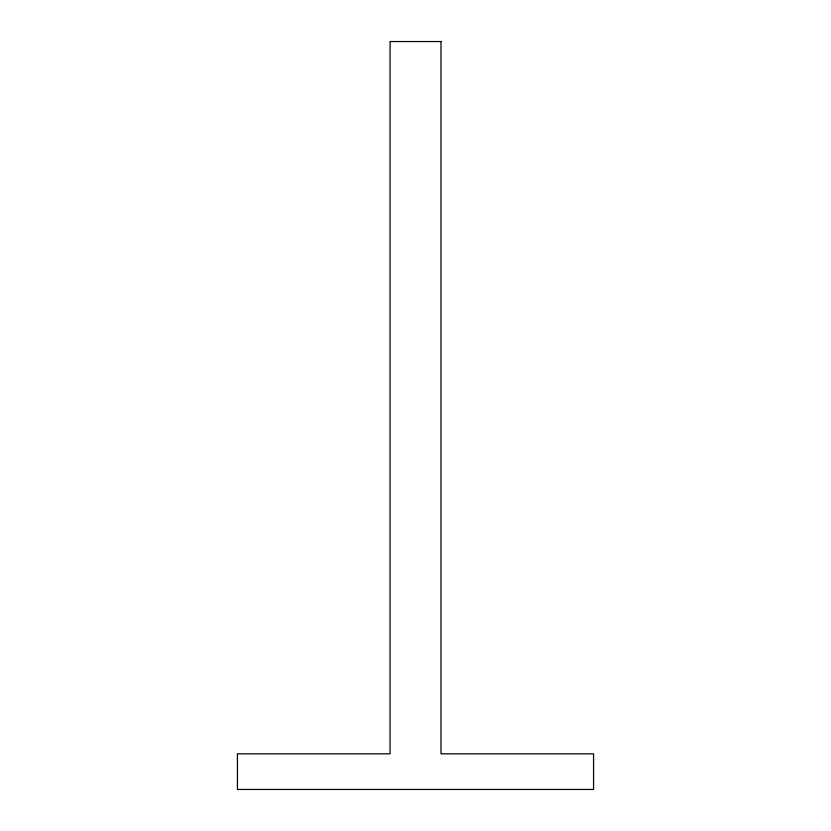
<?xml version="1.0" encoding="UTF-8"?>
<svg xmlns="http://www.w3.org/2000/svg" width="831" height="831" viewBox="0 0 831 831"><rect width="100%" height="100%" fill="white"/><g stroke="black" fill="none" stroke-linecap="round" stroke-linejoin="round"><path stroke-width="1.25" d="M441.001 41.55L390.061 41.55L390.061 753.831L237.427 753.831L237.427 789.45L593.573 789.45L593.573 753.831L441.001 753.831L441.001 41.55"/></g></svg>
